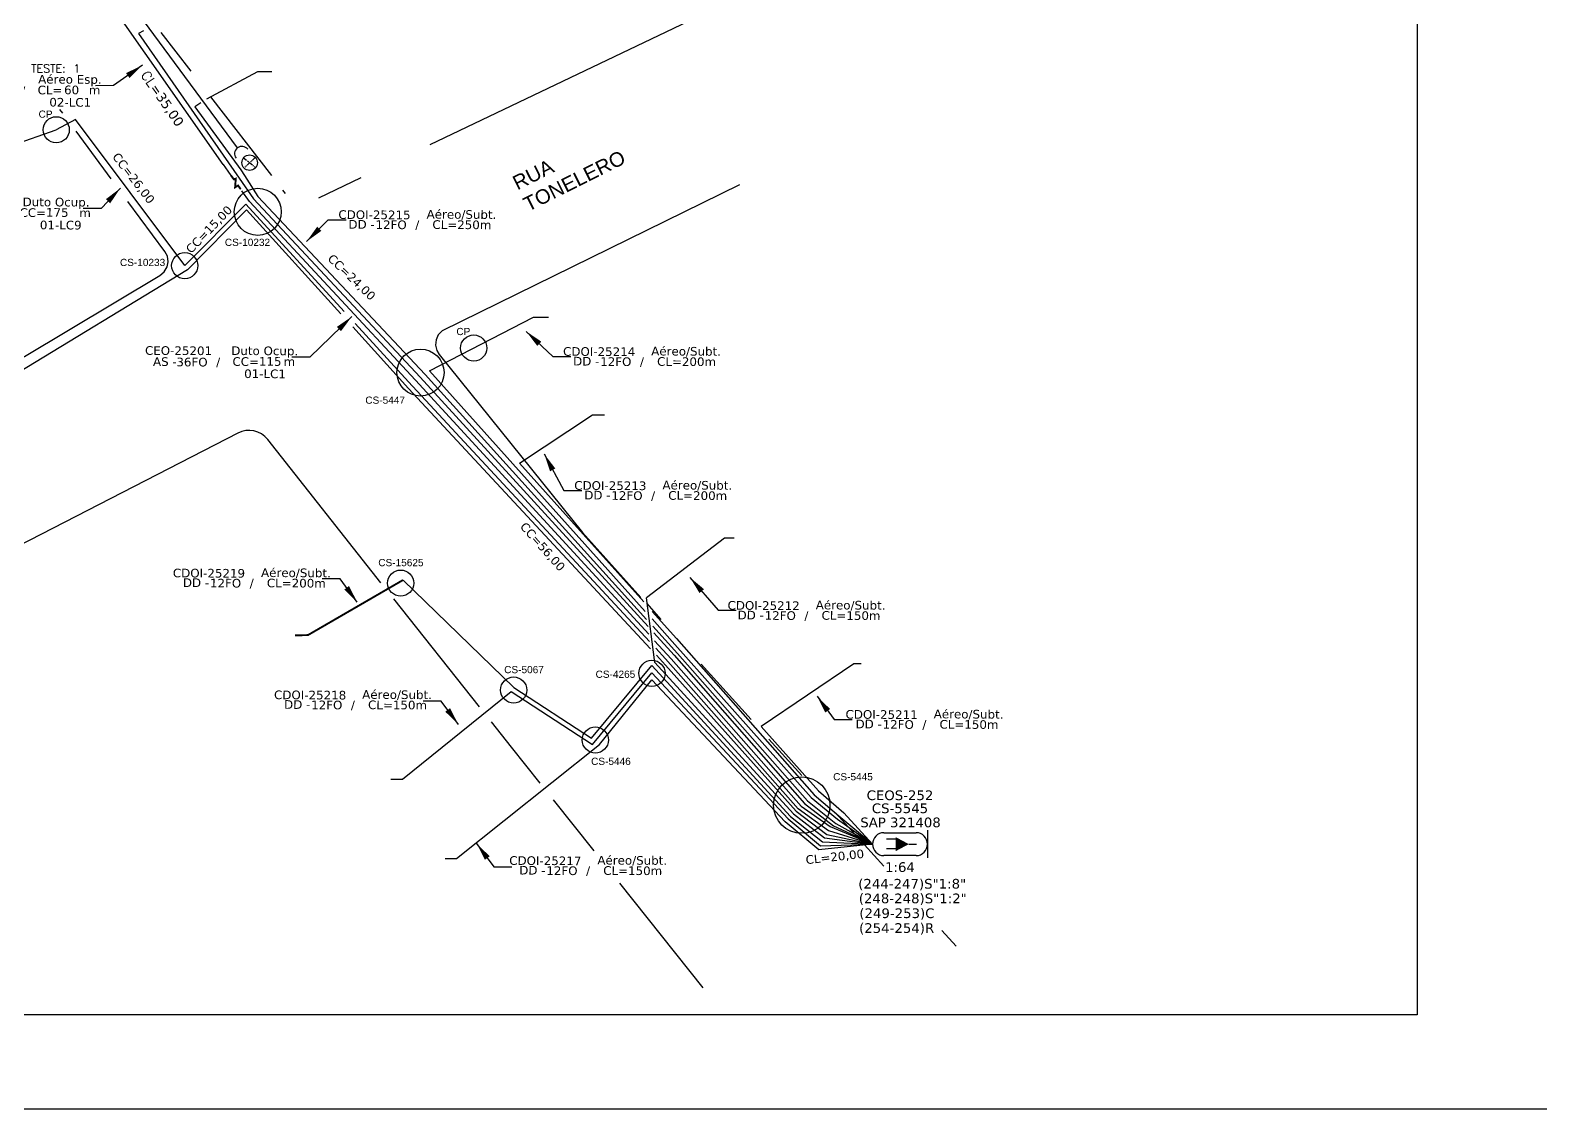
# Model space of a CAD drawing. Extents: x -89 to 749, y 705 to 1299.
# Drawn here: x 47.6 to 299.4, y 705 to 884.7 of the extents above; entities that cross this region are included whole.
import ezdxf
from ezdxf.enums import TextEntityAlignment as Align

# ---------------------------------------------------------------- set-up
doc = ezdxf.new("R2010")
doc.units = 0
doc.linetypes.add('PHANTOM2', pattern=[1.25, 0.625, -0.125, 0.125, -0.125, 0.125, -0.125])
for name, color, linetype in [('10.4-Postes', 1, 'Continuous'), ('20.4-CEOS', 1, 'Continuous'), ('CAP a instalar', 1, 'Continuous'), ('celulas gpon', 7, 'Continuous'), ('label_cabos', 7, 'Continuous'), ('Legenda', 1, 'Continuous'), ('locais', 7, 'Continuous'), ('locais legendas', 7, 'Continuous'), ('QUADRA', 7, 'Continuous'), ('Subida Lateral', 5, 'Continuous')]:
    doc.layers.add(name, color=color, linetype=linetype)
for name, color, linetype, lineweight in [("20.0-LEGENDA DOS CDO'S", 1, 'Continuous', 0), ('20.6-CORDOALHA_SUPORTE', 7, 'Continuous', 25), ('CORDOALHA_SUPORTE', 7, 'Continuous', 25), ('Segmento Logradouro Texto', 7, 'Continuous', 0)]:
    doc.layers.add(name, color=color, linetype=linetype, lineweight=lineweight)
doc.layers.add('EXTRA', color=50, linetype='Continuous', plot=False)
doc.styles.add('DIGICADE', font='arial.ttf')
doc.styles.add('ROMANS', font='romans')
doc.styles.add('siredit', font='verdana.ttf')
doc.styles.get("Standard").update_dxf_attribs({"font": 'arial.ttf'})
doc.linetypes.add('FENCELINE1', pattern='A,0.25,-0.1,[133,ltypeshp.shx,S=0.1,R=0,X=-0.1,Y=0],-0.1,1', length=1.45)
doc.dimstyles.new('CC', dxfattribs={"dimtxt": 1, "dimasz": 2, "dimexe": 0.18, "dimexo": 0.0625, "dimgap": 0.09, "dimtad": 0, "dimdec": 0, "dimrnd": 1, "dimzin": 0, "dimdsep": 46, "dimtxsty": 'siredit', "dimblk": 'NONE', "dimcen": 0, "dimse1": 1, "dimse2": 1, "dimsd1": 1, "dimsd2": 1, "dimclrt": 7, "dimadec": 0, "dimazin": 0, "dimtfac": 1, "dimtdec": 0, "dimtofl": 0, "dimtmove": 0, "dimatfit": 3, "dimfxl": 0, "dimtolj": 1, "dimtzin": 0, "dimarcsym": 0})

# ---------------------------------------------------------------- blocks, each defined once
blk = doc.blocks.new('Teste  FTTH')
at = {"color": 0, "lineweight": 0, "style": 'ROMANS'}
for tag, p in [('TESTE', (-2.302, -0.29)), ('QTDE', (0.212, -0.29))]:
    blk.add_attdef(tag, p, '', height=0.48, dxfattribs=at)
for tag, p, flags in [('FID', (-2.227, -1.253), 1), ('FATOR', (-2.227, -2.028), 3), ('ID_ATIVIDADE', (-2.227, -2.716), 3)]:
    blk.add_attdef(tag, p, '', height=0.48, dxfattribs=dict(at, flags=flags))
blk = doc.blocks.new('Inst CORD ALUMINIO 4.8 MM 3F(sem recursos)')
at = {"color": 0, "lineweight": 0, "style": 'ROMANS'}
blk.add_attdef('FID', (-19.18, -2.21), '', height=1, dxfattribs=at)
blk.add_attdef('LANCE', text='', height=1, dxfattribs=at).set_placement((-0.54, -2.21), align=Align.RIGHT)
at = {"color": 0, "lineweight": 0, "style": 'ROMANS', "flags": 3}
for tag, p in [('FATOR', (-5.2, -4.44)), ('ID_ATIVIDADE', (-5.2, -6.67))]:
    blk.add_attdef(tag, p, '', height=1, dxfattribs=at)
at = {"layer": 'label_cabos', "color": 0, "style": 'siredit'}
blk.add_attdef('QTDE', (-0.54, -2.21), '', height=1, rotation=359.69, dxfattribs=at)
blk = doc.blocks.new('LEGENDA DOS CABOS')
at = {"layer": 'EXTRA', "color": 0, "style": 'siredit'}
for tag, p in [('ID', (4.6, 0.97)), ('XX', (9.03, 0.97))]:
    blk.add_attdef(tag, text='', height=0.48, rotation=359.69, dxfattribs=at).set_placement(p, align=Align.MIDDLE_CENTER)
at = {"layer": 'Legenda', "color": 0, "style": 'siredit'}
for tag, p in [('TIPO_CABO', (1.31, 0)), ('CABO', (4.69, -0.05)), ('/', (6.81, -0.05)), ('METROS', (10.03, -0.05))]:
    blk.add_attdef(tag, text='', height=0.8, rotation=359.69, dxfattribs=at).set_placement(p, align=Align.MIDDLE_CENTER)
blk = doc.blocks.new('*U93')
at = {"layer": '20.4-CEOS', "color": 7, "style": 'siredit'}
for tag, p in [('FIBRAS_SPLITTER', (0, 0)), ('FIBRAS_TOP_C', (0, -4.13)), ('RESERVA_FINAIS', (0, -5.46))]:
    blk.add_attdef(tag, p, '', height=1.01, dxfattribs=at)
for tag, p, flags in [('ID_ATIVIDADE', (0, -6.77), 3), ('FATOR', (0, -8.09), 1), ('QTDE', (0, -9.4), 1), ('FID', (0, -10.71), 1)]:
    blk.add_attdef(tag, p, '', height=1.01, dxfattribs=dict(at, flags=flags))
blk = doc.blocks.new('*U94')
at = {"layer": '20.4-CEOS', "color": 7, "style": 'siredit'}
blk.add_attdef('FIBRAS_SPLITTER', (0, 0), '', height=1.01, dxfattribs=at)
for tag, p, flags in [('ID_ATIVIDADE', (0, -1.48), 3), ('QTDE', (0, -4.11), 1), ('FATOR', (0, -2.79), 3), ('FID', (0, -5.42), 1)]:
    blk.add_attdef(tag, p, '', height=1.01, dxfattribs=dict(at, flags=flags))
blk = doc.blocks.new('_None')
blk = doc.blocks.new('Inst CB ESP CFOA-SM-AS-80-TS-36')
at = {"layer": 'label_cabos', "color": 0, "style": 'siredit'}
for tag, flags, p in [('ID_ATIVIDADE', 3, (1.31, 2.67)), ('FATOR', 1, (11.56, 2.55))]:
    blk.add_attdef(tag, text='', height=1, rotation=359.69, dxfattribs=dict(at, flags=flags)).set_placement(p, align=Align.MIDDLE_CENTER)
for tag, p in [('DESTINO_CABO', (3.13, 1.26)), ('TIPO_CABO', (13.11, 1.24)), ('TIPO_CABO', (1.76, 0)), ('CABO', (4.69, -0.05)), ('/', (7.71, -0.05)), ('LANCE', (10.81, 0)), ('UND', (15.96, 0)), ('FID', (13.15, -1.41))]:
    blk.add_attdef(tag, text='', height=1, rotation=359.69, dxfattribs=at).set_placement(p, align=Align.MIDDLE_CENTER)
blk.add_attdef('QTDE', (12.43, -0.47), '', height=1, rotation=359.69, dxfattribs=at)
blk = doc.blocks.new('Inst CB DT OCUP CFOA-SM-DD-S-12')
at = {"layer": 'label_cabos', "color": 0, "style": 'siredit'}
for tag, flags, p in [('ID_ATIVIDADE', 3, (1.31, 2.67)), ('FATOR', 1, (11.56, 2.55))]:
    blk.add_attdef(tag, text='', height=1, rotation=359.69, dxfattribs=dict(at, flags=flags)).set_placement(p, align=Align.MIDDLE_CENTER)
for tag, p in [('DESTINO_CABO', (3.13, 1.26)), ('TIPO_CABO', (13.11, 1.24)), ('TIPO_CABO', (1.11, 0)), ('CABO', (4.69, -0.05)), ('/', (7.71, -0.05)), ('LANCE', (10.41, 0.02)), ('UND', (16.46, 0)), ('FID', (13.65, -1.41))]:
    blk.add_attdef(tag, text='', height=1, rotation=359.69, dxfattribs=at).set_placement(p, align=Align.MIDDLE_CENTER)
blk.add_attdef('QTDE', (11.93, -0.45), '', height=1, rotation=359.69, dxfattribs=at)
blk = doc.blocks.new('Inst CB DT OCUP CFOA-SM-AS-80-TS-36')
at = {"layer": 'label_cabos', "color": 0, "style": 'siredit'}
for tag, flags, p in [('ID_ATIVIDADE', 3, (1.31, 2.67)), ('FATOR', 1, (11.56, 2.55))]:
    blk.add_attdef(tag, text='', height=1, rotation=359.69, dxfattribs=dict(at, flags=flags)).set_placement(p, align=Align.MIDDLE_CENTER)
for tag, p in [('DESTINO_CABO', (3.13, 1.26)), ('TIPO_CABO', (13.11, 1.24)), ('TIPO_CABO', (1.76, 0)), ('CABO', (4.69, -0.05)), ('/', (7.71, -0.05)), ('LANCE', (10.91, 0)), ('UND', (15.96, 0)), ('FID', (13.15, -1.41))]:
    blk.add_attdef(tag, text='', height=1, rotation=359.69, dxfattribs=at).set_placement(p, align=Align.MIDDLE_CENTER)
blk.add_attdef('QTDE', (12.43, -0.47), '', height=1, rotation=359.69, dxfattribs=at)

msp = doc.modelspace()

# ---------------------------------------------------------------- linework, layer by layer
msp.add_lwpolyline([(-89.32, 705.02), (749.25, 705.02), (749.25, 1299.02), (-89.32, 1299.02), (-89.32, 705.02)])
msp.add_lwpolyline([(-63.53, 990.92), (278.82, 990.92), (278.82, 720.69), (-63.53, 720.69)], close=True)
at = {"layer": '10.4-Postes', "color": 1, "linetype": 'PHANTOM2'}
for points in [[(83.18, 863.47), (85.18, 861.85)], [(85.13, 863.53), (83.24, 861.78)]]:
    msp.add_lwpolyline(points, dxfattribs=at)
at = {"layer": '10.4-Postes', "color": 1}
msp.add_circle((84.18, 862.66), 1.29, dxfattribs=at)
at = {"layer": '20.4-CEOS', "color": 5}
for p, q in [((189.94, 751.02), (195.29, 751.02)), ((195.29, 747.21), (189.94, 747.21))]:
    msp.add_line(p, q, dxfattribs=at)
for points in [[(197.2, 751.42), (197.2, 746.82)], [(191.98, 749.95), (190.36, 749.95)], [(191.98, 748.36), (190.36, 748.36)], [(194.09, 749.12), (195.38, 749.12)]]:
    msp.add_lwpolyline(points, dxfattribs=at)
msp.add_lwpolyline([(194.09, 749.12, 0, 2.35, 0), (191.88, 749.12, 2.35, 2.35, 0)], format="xyseb", dxfattribs=at)
for centre, start, end in [((189.94, 749.12), 90, 270), ((195.29, 749.12), 270, 90)]:
    msp.add_arc(centre, 1.91, start, end, dxfattribs=at)
at = {"layer": 'CAP a instalar', "color": 5, "linetype": 'FENCELINE1', "ltscale": 5}
for points in [[(79.78, 862.37), (53.76, 899.55)], [(79.78, 862.37), (79.78, 862.37), (80.57, 861.25), (81.06, 860.56)], [(111.82, 826.42), (84.15, 856.19), (82.87, 858)], [(111.82, 826.42), (150.71, 784.08)], [(151.71, 783.01), (154.47, 779.99), (176.14, 755.44)], [(176.14, 755.44), (180.98, 752.06), (188.03, 749.12)]]:
    msp.add_lwpolyline(points, dxfattribs=at)
at = {"layer": 'CAP a instalar', "color": 8, "ltscale": 50}
for points in [[(66.49, 884.65), (65.67, 884.17), (82.44, 860.08)], [(87.89, 877.83), (85.49, 877.82), (76.99, 873.27)], [(76.03, 872.62), (75.07, 871.98), (82.74, 861.49), (83.35, 860.53)], [(82.44, 860.08), (84.84, 856.62)], [(83.35, 860.53), (85.57, 857.05)], [(112.63, 826.91), (84.84, 856.62)], [(113.44, 827.4), (85.57, 857.05)], [(99.37, 837.51), (83.66, 854.8), (73.84, 844.82), (44.19, 826.84), (41.36, 830.98), (35.96, 839.35), (32.9, 839.36)], [(114.16, 828), (131.51, 836.91), (134.01, 836.94)], [(110.69, 825.04), (101.37, 835.3)], [(112.63, 826.91), (150.6, 785.36)], [(113.44, 827.4), (150.36, 786.57)], [(114.16, 828), (150.15, 787.89)], [(110.69, 825.04), (151.01, 781.66)], [(149.9, 789.47), (129.2, 812.58), (141.37, 820.64), (143.33, 820.64)], [(164.99, 800.09), (163.33, 800.09), (150.36, 790.15), (150.36, 790.15)], [(109.76, 793.13), (128.23, 775.24), (141.2, 766.75), (151.21, 778.89), (174.38, 753.74)], [(174.83, 754.16), (151.75, 779.39), (150.36, 790.15)], [(155.33, 783.38), (151.27, 787.91)], [(151.27, 786.64), (154.65, 782.86), (177.79, 756.87)], [(151.4, 785.42), (155.53, 780.86), (177.18, 756.32)], [(151.57, 784.31), (154.94, 780.61), (176.67, 755.88)], [(155.33, 783.38), (178.29, 757.34)], [(152.03, 780.58), (153.53, 778.95), (175.3, 754.59)], [(186.16, 779.17), (184.92, 779.17), (169.49, 768.74), (179, 758.01), (179, 758.01)], [(107.7, 759.92), (109.69, 759.93), (127.81, 774.56), (141.34, 765.71), (151.25, 777.65)], [(116.76, 746.74), (118.65, 746.75), (142.49, 765.73), (151.22, 776.49)], [(151.22, 776.49), (173.48, 752.86)], [(151.25, 777.65), (173.95, 753.31)], [(176.67, 755.88), (181.53, 752.19), (187.94, 749.23)], [(177.18, 756.32), (181.94, 752.53), (188.03, 749.18)], [(177.79, 756.87), (182.17, 753.3), (188.03, 749.12)], [(178.29, 757.34), (182.44, 753.84), (188.04, 749.17)], [(179, 758.01), (183.25, 754.31), (188.03, 749.12)], [(173.95, 753.31), (179.37, 748.85), (188.03, 749.12)], [(174.38, 753.74), (179.69, 749.51), (188.03, 749.12)], [(174.83, 754.16), (180.03, 750.15), (188.03, 749.12)], [(175.3, 754.59), (180.4, 750.75), (188.03, 749.12)], [(188.03, 749.12), (179.1, 748.19), (173.48, 752.86)]]:
    msp.add_lwpolyline(points, dxfattribs=at)
at = {"layer": 'CAP a instalar', "color": 7, "ltscale": 50}
for points in [[(73.36, 845.51), (55.15, 869.86), (51.94, 868.15)], [(35.26, 863), (37.32, 863.01), (51.94, 868.15)], [(99.96, 837.86), (83.56, 855.75), (73.36, 845.51)], [(110.69, 826.15), (101.77, 835.89)], [(110.69, 826.15), (150.85, 782.89)], [(151.9, 781.8), (153.54, 779.97), (175.66, 755.02)], [(175.65, 755.04), (180.72, 751.37), (188.03, 749.12)]]:
    msp.add_lwpolyline(points, dxfattribs=at)
at = {"layer": 'CAP a instalar', "color": 8, "ltscale": 50, "const_width": 0.32}
msp.add_lwpolyline([(91.74, 783.91), (93.9, 783.95), (109.76, 793.13)], dxfattribs=at)
at = {"layer": 'CORDOALHA_SUPORTE'}
msp.add_lwpolyline([(82.15, 865.13), (58.66, 897.05)], dxfattribs=at)
msp.add_lwpolyline([(83.86, 864.9, 1), (81.92, 863.42)], format="xyb", dxfattribs=at)
at = {"layer": 'locais', "color": 5, "linetype": 'Continuous'}
for centre, radius in [((51.94, 868.15), 2.18), ((85.54, 854.48), 3.92), ((73.36, 845.51), 2.18), ((121.54, 831.78), 2.18), ((112.67, 827.7), 3.92), ((109.36, 792.61), 2.18), ((151.26, 777.58), 2.18), ((128.2, 774.79), 2.18), ((141.82, 766.47), 2.18), ((176.23, 755.62), 4.7)]:
    msp.add_circle(centre, radius, dxfattribs=at)
at = {"layer": 'QUADRA', "color": 4}
for points in [[(114.29, 865.7), (159.82, 887.43)], [(69.4, 884.35), (74.37, 877.91)], [(53.02, 870.92), (52.56, 871.54)], [(77.68, 873.64), (87.82, 860.51)], [(61.09, 860), (55.24, 867.92)], [(95.72, 856.84), (102.77, 860.2)], [(165.88, 858.98), (116.29, 834.66), (115.64, 833.97), (115.26, 833.15), (115.17, 832.25), (115.38, 831.36), (115.78, 830.71), (139.66, 801.02), (149.42, 790.24)], [(89.68, 858.1), (90.1, 857.56)], [(-0.67, 804.99), (46.66, 830.37), (69.23, 843.87), (69.94, 844.5), (70.41, 845.29), (70.59, 846.17), (70.47, 847.08), (70.05, 847.89), (63.89, 856.22)], [(122.52, 771.99), (108.22, 789.97)], [(150.38, 789.23), (152.76, 786.53)], [(159.49, 779.09), (167.79, 769.9)], [(127.85, 765.3), (124.5, 769.5)], [(170.75, 766.63), (176.25, 760.55)], [(132.62, 759.3), (127.85, 765.3)], [(141.6, 748.02), (134.86, 756.49)], [(181.87, 754.33), (189.91, 745.44)], [(159.8, 725.16), (145.88, 742.64)], [(199.6, 734.73), (201.96, 732.12)]]:
    msp.add_lwpolyline(points, dxfattribs=at)
msp.add_lwpolyline([(106.06, 792.68), (87.19, 816.55, 0.358625), (82.22, 817.62), (45.6, 798.77), (11.83, 783.3)], format="xyb", dxfattribs=at)
at = {"layer": 'Subida Lateral', "color": 5, "const_width": 0.32}
msp.add_lwpolyline([(82.7, 858.24), (82.26, 858.86), (81.76, 858.56), (81.87, 860.01), (81.56, 859.88), (81.06, 860.56)], dxfattribs=at)

# ---------------------------------------------------------------- block references
at = {"color": 0, "lineweight": 0}
ref = msp.add_blockref('Inst CORD ALUMINIO 4.8 MM 3F(sem recursos)', (71.87, 874.99), dxfattribs=dict(at, xscale=1.600000000009388, yscale=1.600000000009388, zscale=1.600000000009388, rotation=304.8541816214333))
ref.add_attrib('QTDE', '35,00', (68.47, 873.67), dxfattribs={"layer": '20.6-CORDOALHA_SUPORTE', "color": 0, "height": 1.6, "rotation": 304.5442, "style": 'siredit'})
ref.add_attrib('LANCE', 'CL=', dxfattribs={"layer": '20.6-CORDOALHA_SUPORTE', "color": 0, "lineweight": 0, "height": 1.6, "rotation": 304.8542, "style": 'ROMANS'}).set_placement((68.47, 873.67), align=Align.RIGHT)
ref = msp.add_blockref('Inst CB DT OCUP CFOA-SM-DD-S-12', (33.04, 854.32), dxfattribs=dict(at, xscale=1.44, yscale=1.44, zscale=1.44))
ref.add_attrib('DESTINO_CABO', 'CDOI-25221', dxfattribs={"layer": 'label_cabos', "color": 0, "height": 1.44, "rotation": 359.69, "style": 'siredit'}).set_placement((37.55, 856.14), align=Align.MIDDLE_CENTER)
ref.add_attrib('TIPO_CABO', 'Duto Ocup.', dxfattribs={"layer": 'label_cabos', "color": 0, "height": 1.44, "rotation": 359.69, "style": 'siredit'}).set_placement((51.91, 856.11), align=Align.MIDDLE_CENTER)
ref.add_attrib('/', '/', dxfattribs={"layer": 'label_cabos', "color": 0, "height": 1.44, "rotation": 359.69, "style": 'siredit'}).set_placement((44.15, 854.24), align=Align.MIDDLE_CENTER)
ref.add_attrib('FID', '01-LC9', dxfattribs={"layer": 'label_cabos', "color": 0, "height": 1.44, "rotation": 359.69, "style": 'siredit'}).set_placement((52.69, 852.28), align=Align.MIDDLE_CENTER)
ref.add_attrib('LANCE', 'CC=', dxfattribs={"layer": 'label_cabos', "color": 0, "height": 1.44, "rotation": 359.69, "style": 'siredit'}).set_placement((48.03, 854.35), align=Align.MIDDLE_CENTER)
ref.add_attrib('UND', 'm', dxfattribs={"layer": 'label_cabos', "color": 0, "height": 1.44, "rotation": 359.69, "style": 'siredit'}).set_placement((56.75, 854.32), align=Align.MIDDLE_CENTER)
ref.add_attrib('CABO', '12FO', dxfattribs={"layer": 'label_cabos', "color": 0, "height": 1.44, "rotation": 359.69, "style": 'siredit'}).set_placement((39.79, 854.24), align=Align.MIDDLE_CENTER)
ref.add_attrib('TIPO_CABO', 'DD - ', dxfattribs={"layer": 'label_cabos', "color": 0, "height": 1.44, "rotation": 359.69, "style": 'siredit'}).set_placement((34.64, 854.31), align=Align.MIDDLE_CENTER)
ref.add_attrib('QTDE', '175', (50.22, 853.66), dxfattribs={"layer": 'label_cabos', "color": 0, "height": 1.44, "rotation": 359.69, "style": 'siredit'})
at = {"layer": "20.0-LEGENDA DOS CDO'S", "lineweight": 0, "xscale": 2.800799999945284, "yscale": 2.800799999945284, "zscale": 2.800799999945284, "rotation": 3.127576981831233e-05}
msp.add_blockref('Teste  FTTH', (54.19, 878.51), dxfattribs=at).add_auto_attribs({'TESTE': 'TESTE:', 'QTDE': '1'})
at = {"layer": '20.4-CEOS', "color": 0, "lineweight": 0}
ref = msp.add_blockref('*U93', (185.65, 741.71), dxfattribs=dict(at, xscale=1.6, yscale=1.6, zscale=1.6))
ref.add_attrib('FIBRAS_SPLITTER', '(244-247)S"1:8"', (185.65, 741.71), dxfattribs={"color": 7, "height": 1.6155, "style": 'siredit'})
ref.add_attrib('FIBRAS_TOP_C', '(249-253)C', (185.83, 736.8), dxfattribs={"color": 7, "height": 1.615, "style": 'siredit'})
ref.add_attrib('RESERVA_FINAIS', '(254-254)R', (185.79, 734.33), dxfattribs={"color": 7, "height": 1.615, "style": 'siredit'})
at = {"layer": '20.4-CEOS', "color": 0, "lineweight": 0, "xscale": 1.6, "yscale": 1.6, "zscale": 1.6}
msp.add_blockref('*U94', (185.74, 739.27), dxfattribs=at).add_auto_attribs({'FIBRAS_SPLITTER': '(248-248)S"1:2"'})
at = {"layer": 'label_cabos', "color": 0, "lineweight": 0}
ref = msp.add_blockref('Inst CB ESP CFOA-SM-AS-80-TS-36', (35.34, 874.77), dxfattribs=dict(at, xscale=1.439999999999998, yscale=1.439999999999998, zscale=1.439999999999998))
ref.add_attrib('DESTINO_CABO', 'CEO-25201', dxfattribs={"color": 0, "height": 1.44, "rotation": 359.69, "style": 'siredit'}).set_placement((39.85, 876.59), align=Align.MIDDLE_CENTER)
ref.add_attrib('TIPO_CABO', 'Aéreo Esp.', dxfattribs={"color": 0, "height": 1.44, "rotation": 359.69, "style": 'siredit'}).set_placement((54.22, 876.56), align=Align.MIDDLE_CENTER)
ref.add_attrib('CABO', '36FO', dxfattribs={"color": 0, "height": 1.44, "rotation": 359.69, "style": 'siredit'}).set_placement((42.09, 874.69), align=Align.MIDDLE_CENTER)
ref.add_attrib('/', '/', dxfattribs={"color": 0, "height": 1.44, "rotation": 359.69, "style": 'siredit'}).set_placement((46.45, 874.69), align=Align.MIDDLE_CENTER)
ref.add_attrib('TIPO_CABO', 'AS - ', dxfattribs={"color": 0, "height": 1.44, "rotation": 359.69, "style": 'siredit'}).set_placement((37.88, 874.76), align=Align.MIDDLE_CENTER)
ref.add_attrib('FID', '02-LC1', dxfattribs={"color": 0, "height": 1.44, "rotation": 359.69, "style": 'siredit'}).set_placement((54.27, 872.73), align=Align.MIDDLE_CENTER)
ref.add_attrib('LANCE', 'CL=', dxfattribs={"color": 0, "height": 1.44, "rotation": 359.69, "style": 'siredit'}).set_placement((50.9, 874.77), align=Align.MIDDLE_CENTER)
ref.add_attrib('QTDE', '60', (53.24, 874.08), dxfattribs={"color": 0, "height": 1.44, "rotation": 359.69, "style": 'siredit'})
ref.add_attrib('UND', 'm', dxfattribs={"color": 0, "height": 1.44, "rotation": 359.69, "style": 'siredit'}).set_placement((58.33, 874.77), align=Align.MIDDLE_CENTER)
ref = msp.add_blockref('LEGENDA DOS CABOS', (98.89, 851.64), dxfattribs=dict(at, xscale=1.439999999999998, yscale=1.439999999999998, zscale=1.439999999999998))
ref.add_attrib('ID', 'CDOI-25215', dxfattribs={"color": 0, "height": 1.44, "rotation": 359.69, "style": 'siredit'}).set_placement((105, 853.99), align=Align.MIDDLE_CENTER)
ref.add_attrib('CABO', '12FO', dxfattribs={"color": 0, "height": 1.44, "rotation": 359.69, "style": 'siredit'}).set_placement((107.77, 852.33), align=Align.MIDDLE_CENTER)
ref.add_attrib('METROS', 'CL=250m', dxfattribs={"color": 0, "height": 1.44, "rotation": 359.69, "style": 'siredit'}).set_placement((119.57, 852.33), align=Align.MIDDLE_CENTER)
ref.add_attrib('XX', 'Aéreo/Subt.', dxfattribs={"color": 0, "height": 1.44, "rotation": 359.69, "style": 'siredit'}).set_placement((119.5, 854.05), align=Align.MIDDLE_CENTER)
ref.add_attrib('/', '/', dxfattribs={"color": 0, "height": 1.44, "rotation": 359.69, "style": 'siredit'}).set_placement((112.13, 852.33), align=Align.MIDDLE_CENTER)
ref.add_attrib('TIPO_CABO', 'DD -', dxfattribs={"color": 0, "height": 1.44, "rotation": 359.69, "style": 'siredit'}).set_placement((102.84, 852.39), align=Align.MIDDLE_CENTER)
ref = msp.add_blockref('Inst CB DT OCUP CFOA-SM-AS-80-TS-36', (67.82, 829.53), dxfattribs=dict(at, xscale=1.439999999999998, yscale=1.439999999999998, zscale=1.439999999999998))
ref.add_attrib('DESTINO_CABO', 'CEO-25201', dxfattribs={"color": 0, "height": 1.44, "rotation": 359.69, "style": 'siredit'}).set_placement((72.33, 831.35), align=Align.MIDDLE_CENTER)
ref.add_attrib('CABO', '36FO', dxfattribs={"color": 0, "height": 1.44, "rotation": 359.69, "style": 'siredit'}).set_placement((74.57, 829.45), align=Align.MIDDLE_CENTER)
ref.add_attrib('TIPO_CABO', 'Duto Ocup.', dxfattribs={"color": 0, "height": 1.44, "rotation": 359.69, "style": 'siredit'}).set_placement((86.7, 831.32), align=Align.MIDDLE_CENTER)
ref.add_attrib('/', '/', dxfattribs={"color": 0, "height": 1.44, "rotation": 359.69, "style": 'siredit'}).set_placement((78.93, 829.45), align=Align.MIDDLE_CENTER)
ref.add_attrib('TIPO_CABO', 'AS - ', dxfattribs={"color": 0, "height": 1.44, "rotation": 359.69, "style": 'siredit'}).set_placement((70.36, 829.52), align=Align.MIDDLE_CENTER)
ref.add_attrib('FID', '01-LC1', dxfattribs={"color": 0, "height": 1.44, "rotation": 359.69, "style": 'siredit'}).set_placement((86.75, 827.49), align=Align.MIDDLE_CENTER)
ref.add_attrib('LANCE', 'CC=', dxfattribs={"color": 0, "height": 1.44, "rotation": 359.69, "style": 'siredit'}).set_placement((83.53, 829.53), align=Align.MIDDLE_CENTER)
ref.add_attrib('QTDE', '115', (85.72, 828.84), dxfattribs={"color": 0, "height": 1.44, "rotation": 359.69, "style": 'siredit'})
ref.add_attrib('UND', 'm', dxfattribs={"color": 0, "height": 1.44, "rotation": 359.69, "style": 'siredit'}).set_placement((90.81, 829.53), align=Align.MIDDLE_CENTER)
ref = msp.add_blockref('LEGENDA DOS CABOS', (136.35, 828.84), dxfattribs=dict(at, xscale=1.439999999999998, yscale=1.439999999999998, zscale=1.439999999999998))
ref.add_attrib('ID', 'CDOI-25214', dxfattribs={"color": 0, "height": 1.44, "rotation": 359.69, "style": 'siredit'}).set_placement((142.46, 831.19), align=Align.MIDDLE_CENTER)
ref.add_attrib('CABO', '12FO', dxfattribs={"color": 0, "height": 1.44, "rotation": 359.69, "style": 'siredit'}).set_placement((145.23, 829.52), align=Align.MIDDLE_CENTER)
ref.add_attrib('METROS', 'CL=200m', dxfattribs={"color": 0, "height": 1.44, "rotation": 359.69, "style": 'siredit'}).set_placement((157.03, 829.52), align=Align.MIDDLE_CENTER)
ref.add_attrib('XX', 'Aéreo/Subt.', dxfattribs={"color": 0, "height": 1.44, "rotation": 359.69, "style": 'siredit'}).set_placement((156.95, 831.25), align=Align.MIDDLE_CENTER)
ref.add_attrib('/', '/', dxfattribs={"color": 0, "height": 1.44, "rotation": 359.69, "style": 'siredit'}).set_placement((149.59, 829.52), align=Align.MIDDLE_CENTER)
ref.add_attrib('TIPO_CABO', 'DD -', dxfattribs={"color": 0, "height": 1.44, "rotation": 359.69, "style": 'siredit'}).set_placement((140.3, 829.59), align=Align.MIDDLE_CENTER)
ref = msp.add_blockref('LEGENDA DOS CABOS', (138.22, 806.51), dxfattribs=dict(at, xscale=1.439999999999998, yscale=1.439999999999998, zscale=1.439999999999998))
ref.add_attrib('ID', 'CDOI-25213', dxfattribs={"color": 0, "height": 1.44, "rotation": 359.69, "style": 'siredit'}).set_placement((144.32, 808.86), align=Align.MIDDLE_CENTER)
ref.add_attrib('CABO', '12FO', dxfattribs={"color": 0, "height": 1.44, "rotation": 359.69, "style": 'siredit'}).set_placement((147.09, 807.2), align=Align.MIDDLE_CENTER)
ref.add_attrib('METROS', 'CL=200m', dxfattribs={"color": 0, "height": 1.44, "rotation": 359.69, "style": 'siredit'}).set_placement((158.89, 807.2), align=Align.MIDDLE_CENTER)
ref.add_attrib('XX', 'Aéreo/Subt.', dxfattribs={"color": 0, "height": 1.44, "rotation": 359.69, "style": 'siredit'}).set_placement((158.82, 808.92), align=Align.MIDDLE_CENTER)
ref.add_attrib('/', '/', dxfattribs={"color": 0, "height": 1.44, "rotation": 359.69, "style": 'siredit'}).set_placement((151.45, 807.2), align=Align.MIDDLE_CENTER)
ref.add_attrib('TIPO_CABO', 'DD -', dxfattribs={"color": 0, "height": 1.44, "rotation": 359.69, "style": 'siredit'}).set_placement((142.16, 807.27), align=Align.MIDDLE_CENTER)
ref = msp.add_blockref('LEGENDA DOS CABOS', (71.29, 791.92), dxfattribs=dict(at, xscale=1.439999999999998, yscale=1.439999999999998, zscale=1.439999999999998))
ref.add_attrib('ID', 'CDOI-25219', dxfattribs={"color": 0, "height": 1.44, "rotation": 359.69, "style": 'siredit'}).set_placement((77.4, 794.27), align=Align.MIDDLE_CENTER)
ref.add_attrib('CABO', '12FO', dxfattribs={"color": 0, "height": 1.44, "rotation": 359.69, "style": 'siredit'}).set_placement((80.17, 792.61), align=Align.MIDDLE_CENTER)
ref.add_attrib('METROS', 'CL=200m', dxfattribs={"color": 0, "height": 1.44, "rotation": 359.69, "style": 'siredit'}).set_placement((91.97, 792.61), align=Align.MIDDLE_CENTER)
ref.add_attrib('XX', 'Aéreo/Subt.', dxfattribs={"color": 0, "height": 1.44, "rotation": 359.69, "style": 'siredit'}).set_placement((91.9, 794.33), align=Align.MIDDLE_CENTER)
ref.add_attrib('/', '/', dxfattribs={"color": 0, "height": 1.44, "rotation": 359.69, "style": 'siredit'}).set_placement((84.53, 792.61), align=Align.MIDDLE_CENTER)
ref.add_attrib('TIPO_CABO', 'DD -', dxfattribs={"color": 0, "height": 1.44, "rotation": 359.69, "style": 'siredit'}).set_placement((75.24, 792.68), align=Align.MIDDLE_CENTER)
ref = msp.add_blockref('LEGENDA DOS CABOS', (163.78, 786.53), dxfattribs=dict(at, xscale=1.439999999999998, yscale=1.439999999999998, zscale=1.439999999999998))
ref.add_attrib('ID', 'CDOI-25212', dxfattribs={"color": 0, "height": 1.44, "rotation": 359.69, "style": 'siredit'}).set_placement((169.88, 788.88), align=Align.MIDDLE_CENTER)
ref.add_attrib('CABO', '12FO', dxfattribs={"color": 0, "height": 1.44, "rotation": 359.69, "style": 'siredit'}).set_placement((172.65, 787.21), align=Align.MIDDLE_CENTER)
ref.add_attrib('METROS', 'CL=150m', dxfattribs={"color": 0, "height": 1.44, "rotation": 359.69, "style": 'siredit'}).set_placement((184.45, 787.21), align=Align.MIDDLE_CENTER)
ref.add_attrib('XX', 'Aéreo/Subt.', dxfattribs={"color": 0, "height": 1.44, "rotation": 359.69, "style": 'siredit'}).set_placement((184.38, 788.94), align=Align.MIDDLE_CENTER)
ref.add_attrib('/', '/', dxfattribs={"color": 0, "height": 1.44, "rotation": 359.69, "style": 'siredit'}).set_placement((177.01, 787.21), align=Align.MIDDLE_CENTER)
ref.add_attrib('TIPO_CABO', 'DD -', dxfattribs={"color": 0, "height": 1.44, "rotation": 359.69, "style": 'siredit'}).set_placement((167.72, 787.28), align=Align.MIDDLE_CENTER)
ref = msp.add_blockref('LEGENDA DOS CABOS', (88.16, 771.63), dxfattribs=dict(at, xscale=1.439999999999998, yscale=1.439999999999998, zscale=1.439999999999998))
ref.add_attrib('ID', 'CDOI-25218', dxfattribs={"color": 0, "height": 1.44, "rotation": 359.69, "style": 'siredit'}).set_placement((94.27, 773.97), align=Align.MIDDLE_CENTER)
ref.add_attrib('CABO', '12FO', dxfattribs={"color": 0, "height": 1.44, "rotation": 359.69, "style": 'siredit'}).set_placement((97.04, 772.31), align=Align.MIDDLE_CENTER)
ref.add_attrib('METROS', 'CL=150m', dxfattribs={"color": 0, "height": 1.44, "rotation": 359.69, "style": 'siredit'}).set_placement((108.84, 772.31), align=Align.MIDDLE_CENTER)
ref.add_attrib('XX', 'Aéreo/Subt.', dxfattribs={"color": 0, "height": 1.44, "rotation": 359.69, "style": 'siredit'}).set_placement((108.76, 774.03), align=Align.MIDDLE_CENTER)
ref.add_attrib('/', '/', dxfattribs={"color": 0, "height": 1.44, "rotation": 359.69, "style": 'siredit'}).set_placement((101.4, 772.31), align=Align.MIDDLE_CENTER)
ref.add_attrib('TIPO_CABO', 'DD -', dxfattribs={"color": 0, "height": 1.44, "rotation": 359.69, "style": 'siredit'}).set_placement((92.11, 772.38), align=Align.MIDDLE_CENTER)
ref = msp.add_blockref('LEGENDA DOS CABOS', (183.44, 768.37), dxfattribs=dict(at, xscale=1.440000000000009, yscale=1.440000000000009, zscale=1.440000000000009))
ref.add_attrib('ID', 'CDOI-25211', dxfattribs={"color": 0, "height": 1.44, "rotation": 359.69, "style": 'siredit'}).set_placement((189.55, 770.72), align=Align.MIDDLE_CENTER)
ref.add_attrib('CABO', '12FO', dxfattribs={"color": 0, "height": 1.44, "rotation": 359.69, "style": 'siredit'}).set_placement((192.32, 769.06), align=Align.MIDDLE_CENTER)
ref.add_attrib('METROS', 'CL=150m', dxfattribs={"color": 0, "height": 1.44, "rotation": 359.69, "style": 'siredit'}).set_placement((204.12, 769.06), align=Align.MIDDLE_CENTER)
ref.add_attrib('XX', 'Aéreo/Subt.', dxfattribs={"color": 0, "height": 1.44, "rotation": 359.69, "style": 'siredit'}).set_placement((204.05, 770.78), align=Align.MIDDLE_CENTER)
ref.add_attrib('/', '/', dxfattribs={"color": 0, "height": 1.44, "rotation": 359.69, "style": 'siredit'}).set_placement((196.68, 769.06), align=Align.MIDDLE_CENTER)
ref.add_attrib('TIPO_CABO', 'DD -', dxfattribs={"color": 0, "height": 1.44, "rotation": 359.69, "style": 'siredit'}).set_placement((187.39, 769.13), align=Align.MIDDLE_CENTER)
ref = msp.add_blockref('LEGENDA DOS CABOS', (127.37, 744.02), dxfattribs=dict(at, xscale=1.439999999999998, yscale=1.439999999999998, zscale=1.439999999999998))
ref.add_attrib('ID', 'CDOI-25217', dxfattribs={"color": 0, "height": 1.44, "rotation": 359.69, "style": 'siredit'}).set_placement((133.48, 746.36), align=Align.MIDDLE_CENTER)
ref.add_attrib('CABO', '12FO', dxfattribs={"color": 0, "height": 1.44, "rotation": 359.69, "style": 'siredit'}).set_placement((136.25, 744.7), align=Align.MIDDLE_CENTER)
ref.add_attrib('METROS', 'CL=150m', dxfattribs={"color": 0, "height": 1.44, "rotation": 359.69, "style": 'siredit'}).set_placement((148.05, 744.7), align=Align.MIDDLE_CENTER)
ref.add_attrib('XX', 'Aéreo/Subt.', dxfattribs={"color": 0, "height": 1.44, "rotation": 359.69, "style": 'siredit'}).set_placement((147.97, 746.42), align=Align.MIDDLE_CENTER)
ref.add_attrib('/', '/', dxfattribs={"color": 0, "height": 1.44, "rotation": 359.69, "style": 'siredit'}).set_placement((140.61, 744.7), align=Align.MIDDLE_CENTER)
ref.add_attrib('TIPO_CABO', 'DD -', dxfattribs={"color": 0, "height": 1.44, "rotation": 359.69, "style": 'siredit'}).set_placement((131.32, 744.77), align=Align.MIDDLE_CENTER)

# ---------------------------------------------------------------- texts
at = {"layer": '20.4-CEOS', "color": 5, "style": 'siredit'}
for s, p in [('CEOS-252', (192.61, 758.07)), ('CS-5545', (192.61, 755.9)), ('SAP 321408', (192.7, 753.55)), ('1:64', (192.61, 746.1))]:
    msp.add_text(s, height=1.615, dxfattribs=at).set_placement(p, align=Align.TOP_CENTER)
at = {"layer": 'celulas gpon', "style": 'siredit'}
for s, rotation, p in [('CC=26,00', 307.6584, (61.2, 863.64)), ('CC=15,00', 46.0531, (74.42, 847.43)), ('CC=24,00', 316.3548, (97.07, 846.54)), ('CC=56,00', 311.7064, (129.16, 801.97)), ('CL=20,00', 6.3054, (176.96, 745.77))]:
    msp.add_text(s, height=1.44, rotation=rotation, dxfattribs=at).set_placement(p)
at = {"layer": 'locais legendas', "color": 5}
for s, p in [('CP', (48.99, 870.16)), ('CS-10232', (80.05, 848.8)), ('CS-10233', (62.56, 845.45)), ('CP', (118.65, 833.94)), ('CS-5447', (103.47, 822.5)), ('CS-15625', (105.63, 795.43)), ('CS-5067', (126.62, 777.6)), ('CS-4265', (141.86, 776.83)), ('CS-5446', (141.11, 762.32)), ('CS-5445', (181.47, 759.75))]:
    msp.add_text(s, height=1.2, dxfattribs=at).set_placement(p)
at = {"layer": 'Segmento Logradouro Texto', "color": 5, "linetype": 'Continuous', "insert": (127.74, 860.19), "char_height": 2.4, "width": 18.0813, "attachment_point": 1, "rotation": 26.5443, "style": 'DIGICADE'}
msp.add_mtext('\\fArial|b0|i0|c0|p34;\\W1.0000000000;\\T1.0000000000;\\o\\lRUA TONELERO', dxfattribs=at)
msp.add_mtext('\\fArial|b0|i0|c0|p34;\\W1.0000000000;\\T1.0000000000;\\o\\lRUA TONELERO', dxfattribs=at)

# ---------------------------------------------------------------- leaders
at = {"layer": 'label_cabos'}
for points in [[(66.31, 878.92), (61.5, 875.51), (58.5, 875.5)], [(62.64, 858.43), (59.44, 855.05), (56.44, 855.03)], [(93.69, 849.54), (97.27, 853.15), (100.27, 853.17)], [(101.23, 837.04), (94.23, 830.28), (91.23, 830.27)], [(130.3, 834.56), (134.73, 830.35), (137.73, 830.36)], [(133.29, 814.13), (136.57, 808.02), (139.57, 808.04)], [(157.6, 793.56), (162.3, 788.08), (165.3, 788.1)], [(102.13, 789.42), (99.26, 793.32), (96.26, 793.3)], [(178.78, 773.76), (181.65, 769.86), (184.65, 769.87)], [(118.98, 769.07), (116.11, 772.96), (113.11, 772.95)], [(122.03, 749.22), (124.9, 745.33), (127.9, 745.34)]]:
    msp.add_leader(points, dimstyle='CC', override={"dimasz": 3, "dimgap": 0.09, "dimtad": 0}, dxfattribs=at)

doc.saveas('drawing.dxf')
